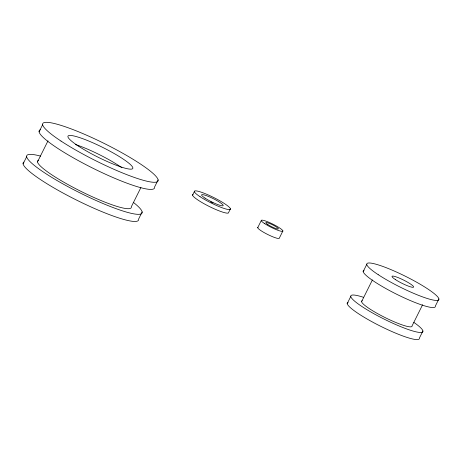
<?xml version="1.0" encoding="UTF-8"?>
<svg xmlns="http://www.w3.org/2000/svg" width="462" height="462" viewBox="0 0 462 462"><rect width="100%" height="100%" fill="white"/><g stroke="black" fill="none" stroke-linecap="round" stroke-linejoin="round"><path stroke-width="0.69" d="M142.14 211.954L138.606 219.08A64.397 9.627 26.5 0 1 77.229 200.416A64.397 9.627 26.5 0 1 23.81 162.093M39.091 131.814L42.643 124.694M37.491 161.914L48.008 140.829M140.875 187.607L131.318 206.774A52.31 7.819 26.5 0 1 79.938 190.852A52.31 7.819 26.5 0 1 38.658 160.216M158.12 179.909L154.568 187.029A64.38 9.627 26.5 0 1 91.332 167.435A64.38 9.627 26.5 0 1 40.529 129.724M192.562 195.155L194.335 191.591M230.423 208.847L228.65 212.405A20.12 3.009 26.5 0 1 208.888 206.283A20.12 3.009 26.5 0 1 193.012 194.502M257.698 227.702L261.249 220.582M282.9 230.936L279.354 238.057A12.07 1.808 26.5 0 1 267.492 234.384A12.07 1.808 26.5 0 1 257.969 227.316M347.199 303.609L350.75 296.483M363.178 271.564L366.73 264.443M361.579 301.663L372.412 279.932M422.614 304.729L412.098 325.82A28.165 4.21 26.5 0 1 384.43 317.244A28.165 4.21 26.5 0 1 362.208 300.745M422.926 330.994L419.375 338.115A40.234 6.018 26.5 0 1 379.851 325.866A40.234 6.018 26.5 0 1 348.1 302.298M438.9 298.949L435.348 306.069A40.234 6.018 26.5 0 1 395.824 293.826A40.234 6.018 26.5 0 1 364.073 270.253M23.1 163.854L26.669 156.739M133.379 202.396A64.38 9.627 26.5 0 1 119.814 209.985A64.38 9.627 26.5 0 1 42.539 171.448A64.38 9.627 26.5 0 1 40.587 156.116M75.491 144.525A36.215 5.417 26.5 0 1 121.893 167.729M210.782 201.854A12.07 1.808 26.5 0 1 213.034 202.997M413.842 322.378A40.234 6.018 26.5 0 1 410.591 330.301A40.234 6.018 26.5 0 1 359.453 304.833A40.234 6.018 26.5 0 1 363.519 297.32M264.691 223.654A12.07 1.808 26.5 0 0 282.634 231.329A12.07 1.808 26.5 0 0 268.901 222.297A12.07 1.808 26.5 0 0 264.691 223.654M267.764 224.532A7.051 1.057 26.5 0 0 278.24 229.013A7.051 1.057 26.5 0 0 270.224 223.741A7.051 1.057 26.5 0 0 267.764 224.532M78.234 145.98A36.215 5.417 26.5 0 0 132.051 169.005A36.215 5.417 26.5 0 0 90.858 141.915A36.215 5.417 26.5 0 0 78.234 145.98M61.007 141.066A64.38 9.627 26.5 0 0 156.682 181.999A64.38 9.627 26.5 0 0 83.455 133.841A64.38 9.627 26.5 0 0 61.007 141.066M204.995 198.111A12.07 1.808 26.5 0 0 222.938 205.786A12.07 1.808 26.5 0 0 209.205 196.76A12.07 1.808 26.5 0 0 204.995 198.111M200.075 196.708A20.12 3.009 26.5 0 0 229.972 209.5A20.12 3.009 26.5 0 0 207.092 194.45A20.12 3.009 26.5 0 0 200.075 196.708M378.205 274.671A40.234 6.018 26.5 0 0 438.005 300.26A40.234 6.018 26.5 0 0 392.232 270.16A40.234 6.018 26.5 0 0 378.205 274.671M395.432 279.591A12.07 1.808 26.5 0 0 413.369 287.266A12.07 1.808 26.5 0 0 399.642 278.234A12.07 1.808 26.5 0 0 395.432 279.591"/></g></svg>
